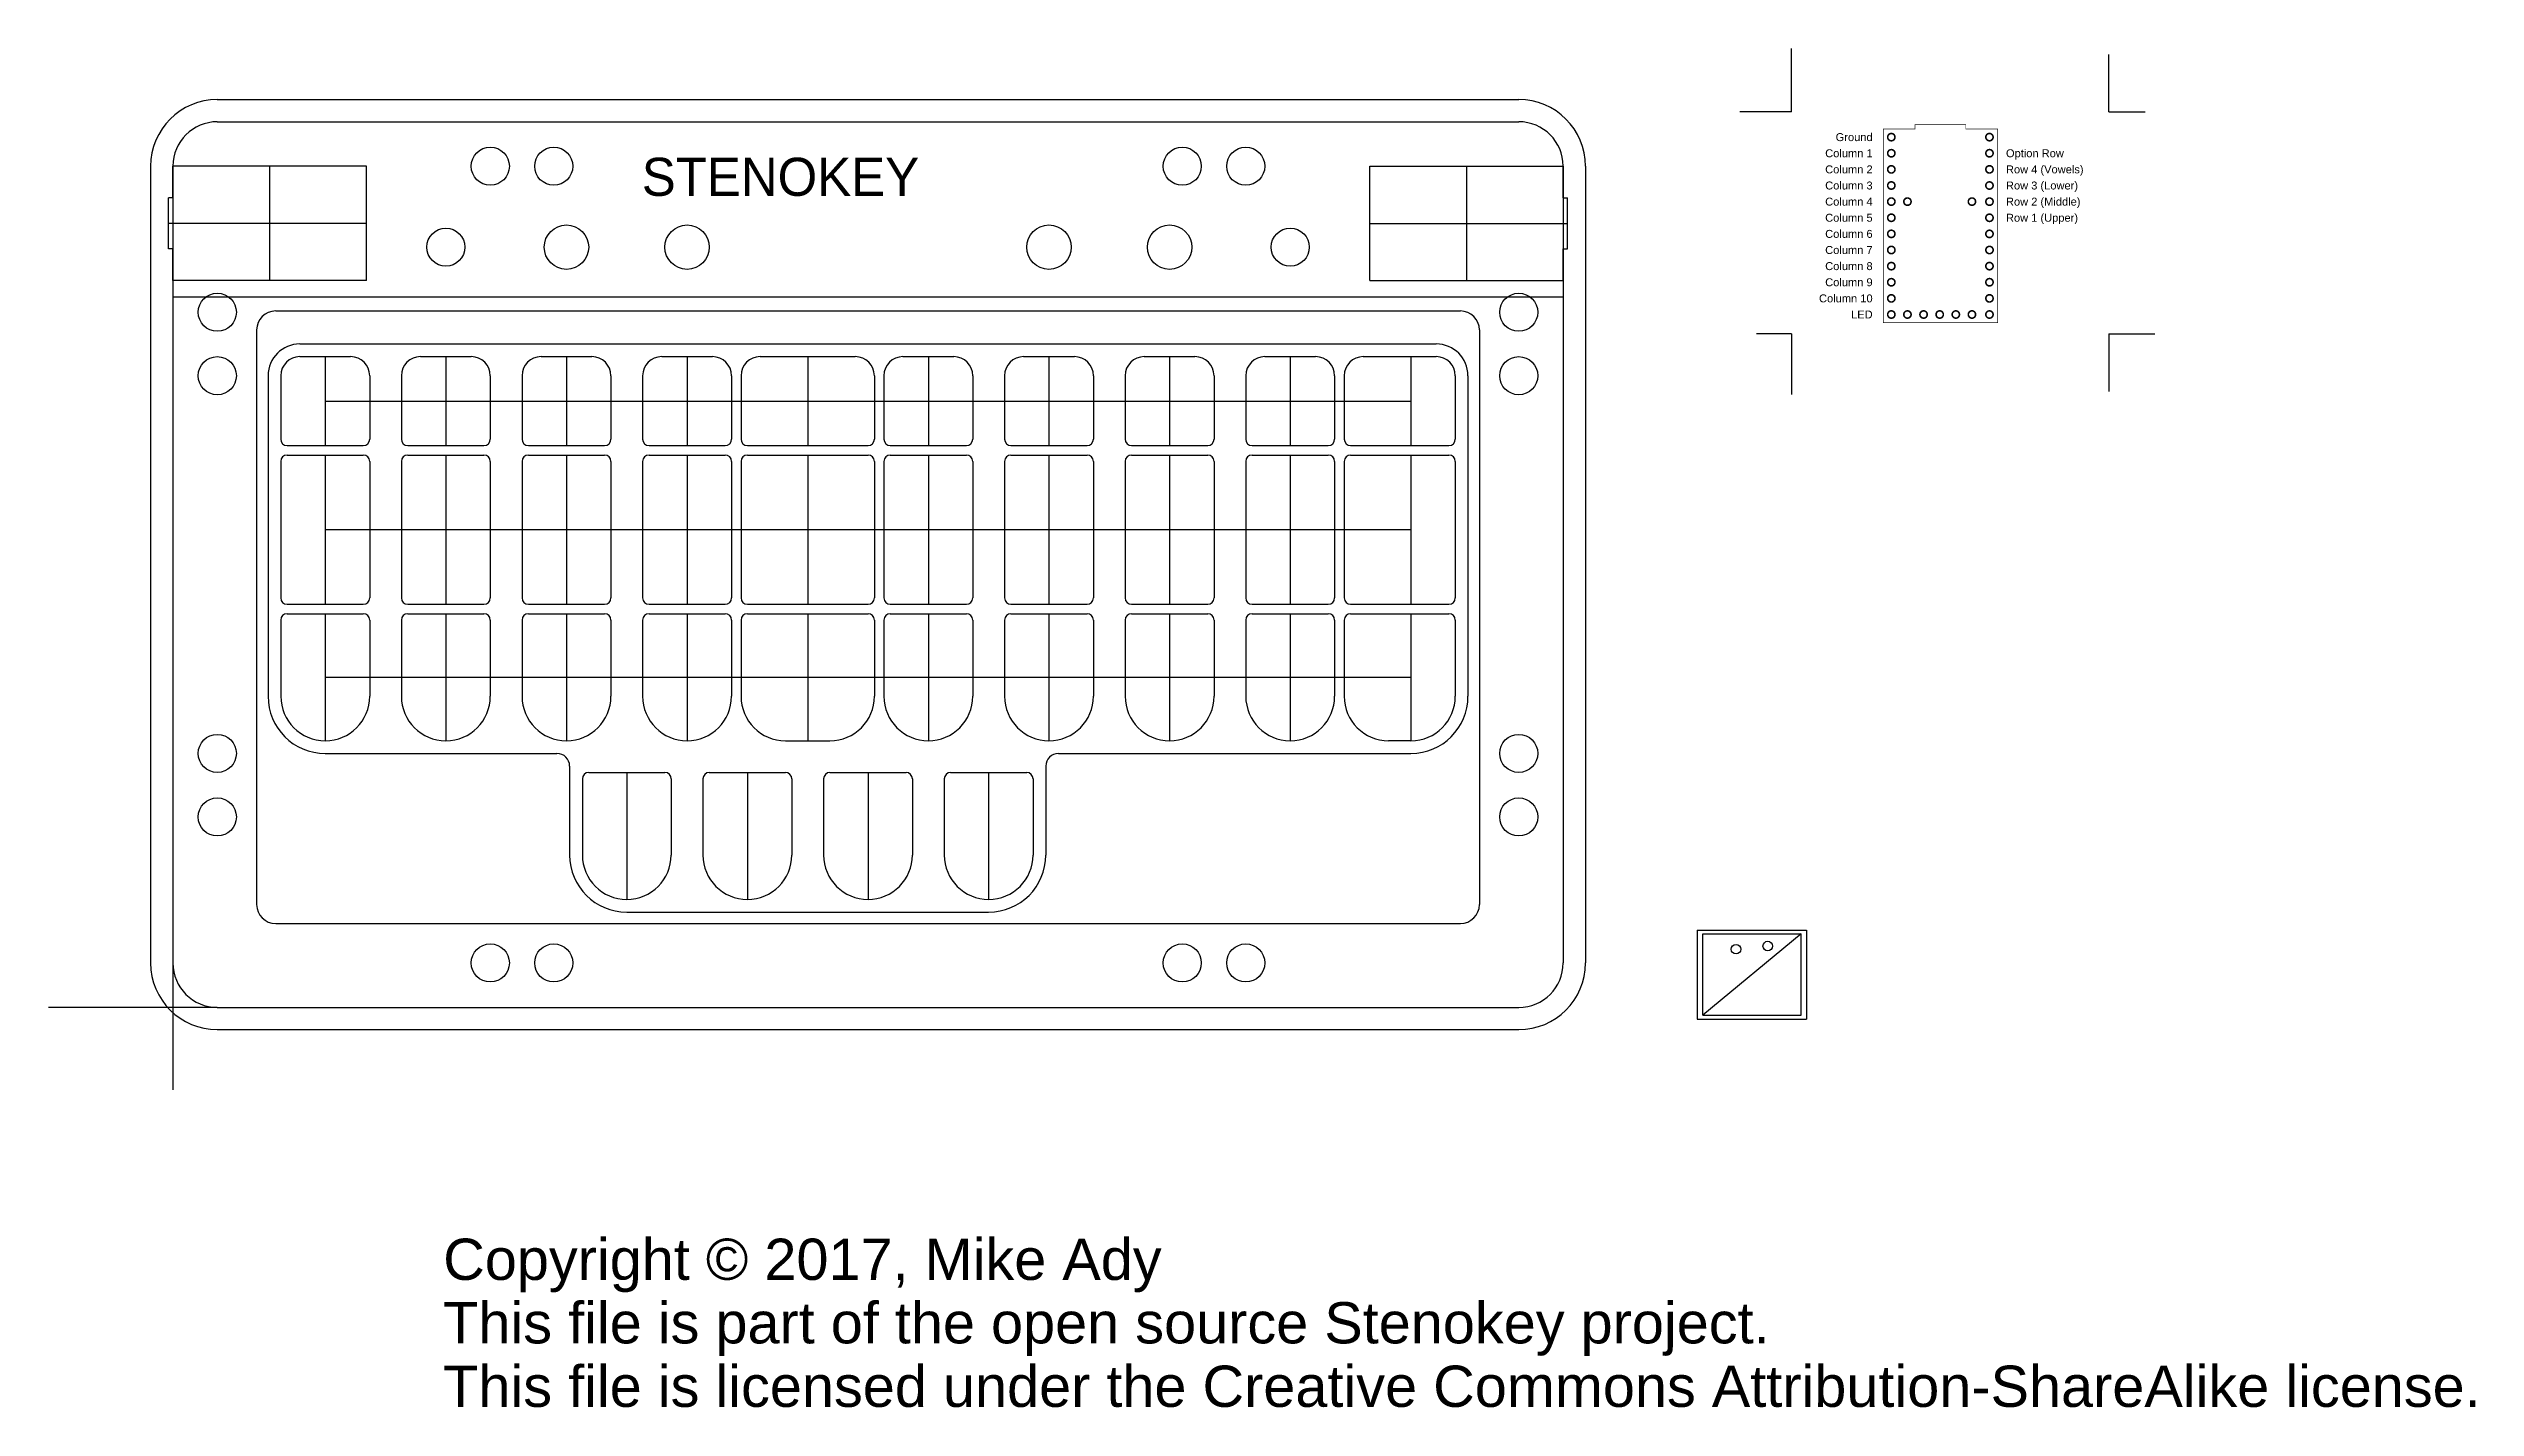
# Model space of a CAD drawing. Header units: inches. Extents: x -40 to 621, y -20 to 323.
# Drawn here: x 238.4 to 620.6, y 108.8 to 322.9 of the extents above; entities that cross this region are included whole.
import ezdxf
from ezdxf.enums import TextEntityAlignment as Align

# ---------------------------------------------------------------- set-up
doc = ezdxf.new("R2010")
doc.units = ezdxf.units.IN
doc.header["$MEASUREMENT"] = 0
doc.styles.add('Crio', font='criovision-font.ttf')
doc.styles.get("Standard").update_dxf_attribs({"font": 'arial.ttf'})

msp = doc.modelspace()

# ---------------------------------------------------------------- linework, layer by layer
for p, q in [((512.91, 312.91), (512.91, 322.87)), ((562.91, 312.91), (562.91, 321.92)), ((264.95, 314.84), (469.95, 314.84)), ((264.95, 311.34), (469.95, 311.34)), ((512.91, 312.91), (504.78, 312.91)), ((562.91, 312.91), (568.6, 312.91)), ((254.45, 304.34), (254.45, 178.84)), ((257.95, 304.34), (257.95, 178.84)), ((257.95, 299.34), (257.95, 304.34)), ((288.43, 304.34), (257.95, 304.34)), ((273.19, 304.34), (273.19, 286.34)), ((288.43, 286.34), (288.43, 304.34)), ((446.47, 286.34), (446.47, 304.34)), ((446.47, 304.34), (476.95, 304.34)), ((461.71, 304.34), (461.71, 286.34)), ((476.95, 299.34), (476.95, 304.34)), ((476.95, 304.34), (476.95, 178.84)), ((480.45, 304.34), (480.45, 178.84)), ((257.25, 291.34), (257.25, 299.34)), ((257.95, 299.34), (257.25, 299.34)), ((476.95, 299.34), (477.65, 299.34)), ((477.65, 291.34), (477.65, 299.34)), ((288.43, 295.34), (257.25, 295.34)), ((446.47, 295.34), (477.65, 295.34)), ((257.95, 291.34), (257.25, 291.34)), ((257.95, 286.34), (257.95, 291.34)), ((476.95, 291.34), (477.65, 291.34)), ((476.95, 286.34), (476.95, 291.34)), ((288.43, 286.34), (257.95, 286.34)), ((257.95, 283.74), (476.95, 283.74)), ((257.95, 283.74), (476.95, 283.74)), ((446.47, 286.34), (476.95, 286.34)), ((274.15, 281.54), (460.75, 281.54)), ((271.15, 278.54), (271.15, 188.04)), ((277.95, 276.34), (456.95, 276.34)), ((463.75, 278.54), (463.75, 188.04)), ((512.91, 277.91), (507.41, 277.91)), ((512.91, 277.91), (512.91, 268.36)), ((562.91, 277.91), (562.91, 268.83)), ((562.91, 277.91), (570.16, 277.91)), ((277.95, 274.34), (285.95, 274.34)), ((281.95, 274.34), (281.95, 260.34)), ((296.95, 274.34), (304.95, 274.34)), ((300.95, 274.34), (300.95, 260.34)), ((315.95, 274.34), (323.95, 274.34)), ((319.95, 274.34), (319.95, 260.34)), ((334.95, 274.34), (342.95, 274.34)), ((338.95, 274.34), (338.95, 260.34)), ((350.45, 274.34), (365.45, 274.34)), ((357.95, 274.34), (357.95, 260.34)), ((372.95, 274.34), (380.95, 274.34)), ((376.95, 274.34), (376.95, 260.34)), ((391.95, 274.34), (399.95, 274.34)), ((395.95, 274.34), (395.95, 260.34)), ((410.95, 274.34), (418.95, 274.34)), ((414.95, 274.34), (414.95, 260.34)), ((429.95, 274.34), (437.95, 274.34)), ((433.95, 274.34), (433.95, 260.34)), ((445.45, 274.34), (456.95, 274.34)), ((452.95, 274.34), (452.95, 260.34)), ((272.95, 271.34), (272.95, 220.84)), ((274.95, 271.34), (274.95, 261.34)), ((288.95, 271.34), (288.95, 261.34)), ((293.95, 271.34), (293.95, 261.34)), ((307.95, 271.34), (307.95, 261.34)), ((312.95, 271.34), (312.95, 261.34)), ((326.95, 271.34), (326.95, 261.34)), ((331.95, 271.34), (331.95, 261.34)), ((345.95, 271.34), (345.95, 261.34)), ((347.45, 271.34), (347.45, 261.34)), ((368.45, 271.34), (368.45, 261.34)), ((369.95, 271.34), (369.95, 261.34)), ((383.95, 271.34), (383.95, 261.34)), ((388.95, 271.34), (388.95, 261.34)), ((402.95, 271.34), (402.95, 261.34)), ((407.95, 271.34), (407.95, 261.34)), ((421.95, 271.34), (421.95, 261.34)), ((426.95, 271.34), (426.95, 261.34)), ((440.95, 271.34), (440.95, 261.34)), ((442.45, 271.34), (442.45, 261.34)), ((459.95, 271.34), (459.95, 261.34)), ((461.95, 271.34), (461.95, 220.84)), ((281.95, 267.34), (452.95, 267.34)), ((275.95, 260.34), (287.95, 260.34)), ((294.95, 260.34), (306.95, 260.34)), ((313.95, 260.34), (325.95, 260.34)), ((332.95, 260.34), (344.95, 260.34)), ((348.45, 260.34), (367.45, 260.34)), ((370.95, 260.34), (382.95, 260.34)), ((389.95, 260.34), (401.95, 260.34)), ((408.95, 260.34), (420.95, 260.34)), ((427.95, 260.34), (439.95, 260.34)), ((443.45, 260.34), (458.95, 260.34)), ((274.95, 257.84), (274.95, 236.34)), ((275.95, 258.84), (287.95, 258.84)), ((281.95, 258.84), (281.95, 235.34)), ((288.95, 257.84), (288.95, 236.34)), ((293.95, 257.84), (293.95, 236.34)), ((294.95, 258.84), (306.95, 258.84)), ((300.95, 258.84), (300.95, 235.34)), ((300.95, 258.84), (300.95, 235.34)), ((307.95, 257.84), (307.95, 236.34)), ((312.95, 257.84), (312.95, 236.34)), ((313.95, 258.84), (325.95, 258.84)), ((319.95, 258.84), (319.95, 235.34)), ((319.95, 258.84), (319.95, 235.34)), ((326.95, 257.84), (326.95, 236.34)), ((331.95, 257.84), (331.95, 236.34)), ((332.95, 258.84), (344.95, 258.84)), ((338.95, 258.84), (338.95, 235.34)), ((338.95, 258.84), (338.95, 235.34)), ((345.95, 257.84), (345.95, 236.34)), ((347.45, 257.84), (347.45, 236.34)), ((348.45, 258.84), (367.45, 258.84)), ((357.95, 258.84), (357.95, 235.34)), ((357.95, 258.84), (357.95, 235.34)), ((368.45, 257.84), (368.45, 236.34)), ((369.95, 257.84), (369.95, 236.34)), ((370.95, 258.84), (382.95, 258.84)), ((376.95, 258.84), (376.95, 235.34)), ((376.95, 258.84), (376.95, 235.34)), ((383.95, 257.84), (383.95, 236.34)), ((388.95, 257.84), (388.95, 236.34)), ((389.95, 258.84), (401.95, 258.84)), ((395.95, 258.84), (395.95, 235.34)), ((395.95, 258.84), (395.95, 235.34)), ((402.95, 257.84), (402.95, 236.34)), ((407.95, 257.84), (407.95, 236.34)), ((408.95, 258.84), (420.95, 258.84)), ((414.95, 258.84), (414.95, 235.34)), ((414.95, 258.84), (414.95, 235.34)), ((421.95, 257.84), (421.95, 236.34)), ((426.95, 257.84), (426.95, 236.34)), ((427.95, 258.84), (439.95, 258.84)), ((433.95, 258.84), (433.95, 235.34)), ((433.95, 258.84), (433.95, 235.34)), ((440.95, 257.84), (440.95, 236.34)), ((442.45, 257.84), (442.45, 236.34)), ((443.45, 258.84), (458.95, 258.84)), ((452.95, 258.84), (452.95, 235.34)), ((452.95, 258.84), (452.95, 235.34)), ((459.95, 257.84), (459.95, 236.34)), ((281.95, 247.09), (452.95, 247.09)), ((275.95, 235.34), (287.95, 235.34)), ((275.95, 233.84), (287.95, 233.84)), ((281.95, 233.84), (281.95, 213.84)), ((294.95, 235.34), (306.95, 235.34)), ((294.95, 233.84), (306.95, 233.84)), ((300.95, 233.84), (300.95, 213.84)), ((313.95, 235.34), (325.95, 235.34)), ((313.95, 233.84), (325.95, 233.84)), ((319.95, 233.84), (319.95, 213.84)), ((332.95, 235.34), (344.95, 235.34)), ((332.95, 233.84), (344.95, 233.84)), ((338.95, 233.84), (338.95, 213.84)), ((348.45, 235.34), (367.45, 235.34)), ((348.45, 233.84), (367.45, 233.84)), ((357.95, 233.84), (357.95, 213.84)), ((370.95, 235.34), (382.95, 235.34)), ((370.95, 233.84), (382.95, 233.84)), ((376.95, 233.84), (376.95, 213.84)), ((389.95, 235.34), (401.95, 235.34)), ((389.95, 233.84), (401.95, 233.84)), ((395.95, 233.84), (395.95, 213.84)), ((408.95, 235.34), (420.95, 235.34)), ((408.95, 233.84), (420.95, 233.84)), ((414.95, 233.84), (414.95, 213.84)), ((427.95, 235.34), (439.95, 235.34)), ((427.95, 233.84), (439.95, 233.84)), ((433.95, 233.84), (433.95, 213.84)), ((443.45, 235.34), (458.95, 235.34)), ((443.45, 233.84), (458.95, 233.84)), ((452.95, 233.84), (452.95, 213.84)), ((274.95, 232.84), (274.95, 220.84)), ((288.95, 232.84), (288.95, 220.84)), ((293.95, 232.84), (293.95, 220.84)), ((307.95, 232.84), (307.95, 220.84)), ((312.95, 232.84), (312.95, 220.84)), ((326.95, 232.84), (326.95, 220.84)), ((331.95, 232.84), (331.95, 220.84)), ((345.95, 232.84), (345.95, 220.84)), ((347.45, 232.84), (347.45, 220.84)), ((368.45, 232.84), (368.45, 220.84)), ((369.95, 232.84), (369.95, 220.84)), ((383.95, 232.84), (383.95, 220.84)), ((388.95, 232.84), (388.95, 220.84)), ((402.95, 232.84), (402.95, 220.84)), ((407.95, 232.84), (407.95, 220.84)), ((421.95, 232.84), (421.95, 220.84)), ((426.95, 232.84), (426.95, 220.84)), ((440.95, 232.84), (440.95, 220.84)), ((442.45, 232.84), (442.45, 220.84)), ((459.95, 232.84), (459.95, 220.84)), ((281.95, 223.84), (452.95, 223.84)), ((281.95, 211.84), (318.45, 211.84)), ((354.45, 213.84), (361.45, 213.84)), ((397.45, 211.84), (452.95, 211.84)), ((452.95, 213.84), (449.45, 213.84)), ((320.45, 209.84), (320.45, 195.84)), ((322.45, 207.84), (322.45, 195.84)), ((323.45, 208.84), (335.45, 208.84)), ((329.45, 208.84), (329.45, 188.84)), ((336.45, 207.84), (336.45, 195.84)), ((341.45, 207.84), (341.45, 195.84)), ((342.45, 208.84), (354.45, 208.84)), ((348.45, 208.84), (348.45, 188.84)), ((355.45, 207.84), (355.45, 195.84)), ((360.45, 207.84), (360.45, 195.84)), ((361.45, 208.84), (373.45, 208.84)), ((367.45, 208.84), (367.45, 188.84)), ((374.45, 207.84), (374.45, 195.84)), ((379.45, 207.84), (379.45, 195.84)), ((380.45, 208.84), (392.45, 208.84)), ((386.45, 208.84), (386.45, 188.84)), ((393.45, 207.84), (393.45, 195.84)), ((395.45, 209.84), (395.45, 195.84)), ((274.15, 185.04), (460.75, 185.04)), ((329.45, 186.84), (386.45, 186.84)), ((498.07, 184), (515.27, 184)), ((498.07, 184), (498.07, 170)), ((515.27, 184), (515.27, 170)), ((498.92, 183.4), (514.42, 183.4)), ((498.92, 170.6), (498.92, 183.4)), ((514.42, 183.4), (498.92, 170.6)), ((514.42, 170.6), (514.42, 183.4)), ((257.95, 178.84), (257.95, 158.85)), ((264.95, 171.84), (238.37, 171.84)), ((264.95, 171.84), (469.95, 171.84)), ((264.95, 168.34), (469.95, 168.34)), ((498.07, 170), (515.27, 170)), ((498.92, 170.6), (514.42, 170.6))]:
    msp.add_line(p, q)
at = {"const_width": 0.1}
msp.add_lwpolyline([(545.37, 279.71), (545.37, 310.19), (540.37, 310.19), (540.37, 310.89), (532.37, 310.89), (532.37, 310.19), (527.37, 310.19), (527.37, 279.71)], close=True, dxfattribs=at)
at = {"const_width": 0.25}
for points in [[(528.06, 308.92, 1), (529.21, 308.92, 1)], [(528.06, 306.38, 1), (529.21, 306.38, 1)], [(543.52, 308.92, 1), (544.67, 308.92, 1)], [(543.52, 306.38, 1), (544.67, 306.38, 1)], [(528.06, 303.84, 1), (529.21, 303.84, 1)], [(528.06, 301.3, 1), (529.21, 301.3, 1)], [(543.52, 303.84, 1), (544.67, 303.84, 1)], [(543.52, 301.3, 1), (544.67, 301.3, 1)], [(528.06, 298.76, 1), (529.21, 298.76, 1)], [(530.6, 298.76, 1), (531.75, 298.76, 1)], [(540.76, 298.76, 1), (541.91, 298.76, 1)], [(543.52, 298.76, 1), (544.67, 298.76, 1)], [(528.06, 296.22, 1), (529.21, 296.22, 1)], [(528.06, 293.68, 1), (529.21, 293.68, 1)], [(543.52, 296.22, 1), (544.67, 296.22, 1)], [(543.52, 293.68, 1), (544.67, 293.68, 1)], [(528.06, 291.14, 1), (529.21, 291.14, 1)], [(543.52, 291.14, 1), (544.67, 291.14, 1)], [(528.06, 288.6, 1), (529.21, 288.6, 1)], [(528.06, 286.06, 1), (529.21, 286.06, 1)], [(543.52, 288.6, 1), (544.67, 288.6, 1)], [(543.52, 286.06, 1), (544.67, 286.06, 1)], [(528.06, 283.52, 1), (529.21, 283.52, 1)], [(543.52, 283.52, 1), (544.67, 283.52, 1)], [(528.06, 280.98, 1), (529.21, 280.98, 1)], [(530.6, 280.98, 1), (531.75, 280.98, 1)], [(533.14, 280.98, 1), (534.29, 280.98, 1)], [(535.68, 280.98, 1), (536.83, 280.98, 1)], [(538.22, 280.98, 1), (539.37, 280.98, 1)], [(540.76, 280.98, 1), (541.91, 280.98, 1)], [(543.52, 280.98, 1), (544.67, 280.98, 1)]]:
    msp.add_lwpolyline(points, format="xyb", close=True, dxfattribs=at)
for centre, radius in [((307.95, 304.34), 3), ((317.95, 304.34), 3), ((416.95, 304.34), 3), ((426.95, 304.34), 3), ((300.95, 291.59), 3), ((319.95, 291.59), 3.5), ((338.95, 291.59), 3.5), ((395.95, 291.59), 3.5), ((414.95, 291.59), 3.5), ((433.95, 291.59), 3), ((264.95, 281.34), 3), ((469.95, 281.34), 3), ((264.95, 271.34), 3), ((469.95, 271.34), 3), ((264.95, 211.84), 3), ((469.95, 211.84), 3), ((264.95, 201.84), 3), ((469.95, 201.84), 3), ((307.95, 178.84), 3), ((317.95, 178.84), 3), ((416.95, 178.84), 3), ((426.95, 178.84), 3), ((504.17, 181), 0.75), ((509.17, 181.5), 0.75)]:
    msp.add_circle(centre, radius)
for centre, radius, start, end in [((264.95, 304.34), 10.5, 90, 180), ((469.95, 304.34), 10.5, 0, 90), ((264.95, 304.34), 7, 90, 180), ((469.95, 304.34), 7, 0, 90), ((274.15, 278.54), 3, 90, 180), ((460.75, 278.54), 3, 0, 90), ((277.95, 271.34), 5, 90, 180), ((456.95, 271.34), 5, 0, 90), ((277.95, 271.34), 3, 90, 180), ((285.95, 271.34), 3, 0, 90), ((296.95, 271.34), 3, 90, 180), ((304.95, 271.34), 3, 0, 90), ((315.95, 271.34), 3, 90, 180), ((323.95, 271.34), 3, 0, 90), ((334.95, 271.34), 3, 90, 180), ((342.95, 271.34), 3, 0, 90), ((350.45, 271.34), 3, 90, 180), ((365.45, 271.34), 3, 0, 90), ((372.95, 271.34), 3, 90, 180), ((380.95, 271.34), 3, 0, 90), ((391.95, 271.34), 3, 90, 180), ((399.95, 271.34), 3, 0, 90), ((410.95, 271.34), 3, 90, 180), ((418.95, 271.34), 3, 0, 90), ((429.95, 271.34), 3, 90, 180), ((437.95, 271.34), 3, 0, 90), ((445.45, 271.34), 3, 90, 180), ((456.95, 271.34), 3, 0, 90), ((275.95, 261.34), 1, 180, 270), ((287.95, 261.34), 1, 270, 0), ((294.95, 261.34), 1, 180, 270), ((306.95, 261.34), 1, 270, 0), ((313.95, 261.34), 1, 180, 270), ((325.95, 261.34), 1, 270, 0), ((332.95, 261.34), 1, 180, 270), ((344.95, 261.34), 1, 270, 0), ((348.45, 261.34), 1, 180, 270), ((367.45, 261.34), 1, 270, 0), ((370.95, 261.34), 1, 180, 270), ((382.95, 261.34), 1, 270, 0), ((389.95, 261.34), 1, 180, 270), ((401.95, 261.34), 1, 270, 0), ((408.95, 261.34), 1, 180, 270), ((420.95, 261.34), 1, 270, 0), ((427.95, 261.34), 1, 180, 270), ((439.95, 261.34), 1, 270, 0), ((443.45, 261.34), 1, 180, 270), ((458.95, 261.34), 1, 270, 0), ((275.95, 257.84), 1, 90, 180), ((287.95, 257.84), 1, 0, 90), ((294.95, 257.84), 1, 90, 180), ((306.95, 257.84), 1, 0, 90), ((313.95, 257.84), 1, 90, 180), ((325.95, 257.84), 1, 0, 90), ((332.95, 257.84), 1, 90, 180), ((344.95, 257.84), 1, 0, 90), ((348.45, 257.84), 1, 90, 180), ((367.45, 257.84), 1, 0, 90), ((370.95, 257.84), 1, 90, 180), ((382.95, 257.84), 1, 0, 90), ((389.95, 257.84), 1, 90, 180), ((401.95, 257.84), 1, 0, 90), ((408.95, 257.84), 1, 90, 180), ((420.95, 257.84), 1, 0, 90), ((427.95, 257.84), 1, 90, 180), ((439.95, 257.84), 1, 0, 90), ((443.45, 257.84), 1, 90, 180), ((458.95, 257.84), 1, 0, 90), ((275.95, 236.34), 1, 180, 270), ((275.95, 232.84), 1, 90, 180), ((287.95, 236.34), 1, 270, 0), ((287.95, 232.84), 1, 0, 90), ((294.95, 236.34), 1, 180, 270), ((294.95, 232.84), 1, 90, 180), ((306.95, 236.34), 1, 270, 0), ((306.95, 232.84), 1, 0, 90), ((313.95, 236.34), 1, 180, 270), ((313.95, 232.84), 1, 90, 180), ((325.95, 236.34), 1, 270, 0), ((325.95, 232.84), 1, 0, 90), ((332.95, 236.34), 1, 180, 270), ((332.95, 232.84), 1, 90, 180), ((344.95, 236.34), 1, 270, 0), ((344.95, 232.84), 1, 0, 90), ((348.45, 236.34), 1, 180, 270), ((348.45, 232.84), 1, 90, 180), ((367.45, 236.34), 1, 270, 0), ((367.45, 232.84), 1, 0, 90), ((370.95, 236.34), 1, 180, 270), ((370.95, 232.84), 1, 90, 180), ((382.95, 236.34), 1, 270, 0), ((382.95, 232.84), 1, 0, 90), ((389.95, 236.34), 1, 180, 270), ((389.95, 232.84), 1, 90, 180), ((401.95, 236.34), 1, 270, 0), ((401.95, 232.84), 1, 0, 90), ((408.95, 236.34), 1, 180, 270), ((408.95, 232.84), 1, 90, 180), ((420.95, 236.34), 1, 270, 0), ((420.95, 232.84), 1, 0, 90), ((427.95, 236.34), 1, 180, 270), ((427.95, 232.84), 1, 90, 180), ((439.95, 236.34), 1, 270, 0), ((439.95, 232.84), 1, 0, 90), ((443.45, 236.34), 1, 180, 270), ((443.45, 232.84), 1, 90, 180), ((458.95, 236.34), 1, 270, 0), ((458.95, 232.84), 1, 0, 90), ((281.95, 220.84), 9, 180, 270), ((281.95, 220.84), 7, 180, 270), ((281.95, 220.84), 7, 270, 0), ((300.95, 220.84), 7, 180, 270), ((300.95, 220.84), 7, 270, 0), ((319.95, 220.84), 7, 180, 270), ((319.95, 220.84), 7, 270, 0), ((338.95, 220.84), 7, 180, 270), ((338.95, 220.84), 7, 270, 0), ((354.45, 220.84), 7, 180, 270), ((361.45, 220.84), 7, 270, 0), ((376.95, 220.84), 7, 180, 270), ((376.95, 220.84), 7, 270, 0), ((395.95, 220.84), 7, 180, 270), ((395.95, 220.84), 7, 270, 0), ((414.95, 220.84), 7, 180, 270), ((414.95, 220.84), 7, 270, 0), ((433.95, 220.84), 7, 180, 270), ((433.95, 220.84), 7, 270, 0), ((449.45, 220.84), 7, 180, 270), ((452.95, 220.84), 7, 270, 0), ((452.95, 220.84), 9, 270, 0), ((318.45, 209.84), 2, 0, 90), ((397.45, 209.84), 2, 90, 180), ((323.45, 207.84), 1, 90, 180), ((335.45, 207.84), 1, 0, 90), ((342.45, 207.84), 1, 90, 180), ((354.45, 207.84), 1, 0, 90), ((361.45, 207.84), 1, 90, 180), ((373.45, 207.84), 1, 0, 90), ((380.45, 207.84), 1, 90, 180), ((392.45, 207.84), 1, 0, 90), ((329.45, 195.84), 9, 180, 270), ((329.45, 195.84), 7, 180, 270), ((329.45, 195.84), 7, 270, 0), ((348.45, 195.84), 7, 180, 270), ((348.45, 195.84), 7, 270, 0), ((367.45, 195.84), 7, 180, 270), ((367.45, 195.84), 7, 270, 0), ((386.45, 195.84), 7, 180, 270), ((386.45, 195.84), 7, 270, 0), ((386.45, 195.84), 9, 270, 0), ((274.15, 188.04), 3, 180, 270), ((460.75, 188.04), 3, 270, 0), ((264.95, 178.84), 10.5, 180, 270), ((264.95, 178.84), 7, 180, 270), ((469.95, 178.84), 7, 270, 0), ((469.95, 178.84), 10.5, 270, 0)]:
    msp.add_arc(centre, radius, start, end)

# ---------------------------------------------------------------- texts
for s, p in [('Column 1', (525.69, 306.38)), ('Ground', (525.69, 308.92)), ('Column 2', (525.69, 303.84)), ('Column 3', (525.69, 301.3)), ('Column 4', (525.69, 298.76)), ('Column 5', (525.69, 296.22)), ('Column 6', (525.69, 293.68)), ('Column 7', (525.69, 291.14)), ('Column 8', (525.69, 288.6)), ('Column 9', (525.69, 286.06)), ('Column 10', (525.69, 283.52)), ('LED', (525.69, 280.98))]:
    msp.add_text(s, height=1.25).set_placement(p, align=Align.MIDDLE_RIGHT)
for s, p in [('Option Row', (546.69, 306.38)), ('Row 4 (Vowels)', (546.69, 303.84)), ('Row 3 (Lower)', (546.69, 301.3)), ('Row 2 (Middle)', (546.69, 298.76)), ('Row 1 (Upper)', (546.69, 296.22))]:
    msp.add_text(s, height=1.25).set_placement(p, align=Align.MIDDLE_LEFT)
at = {"style": 'Crio'}
msp.add_text('STENOKEY', height=6, dxfattribs=at).set_placement((331.81, 299.67))
for s, p in [('Copyright © 2017, Mike Ady', (300.53, 128.91)), ('This file is part of the open source Stenokey project.', (300.53, 118.91)), ('This file is licensed under the Creative Commons Attribution-ShareAlike license.', (300.53, 108.91))]:
    msp.add_text(s, height=6.5).set_placement(p)

doc.saveas('drawing.dxf')
